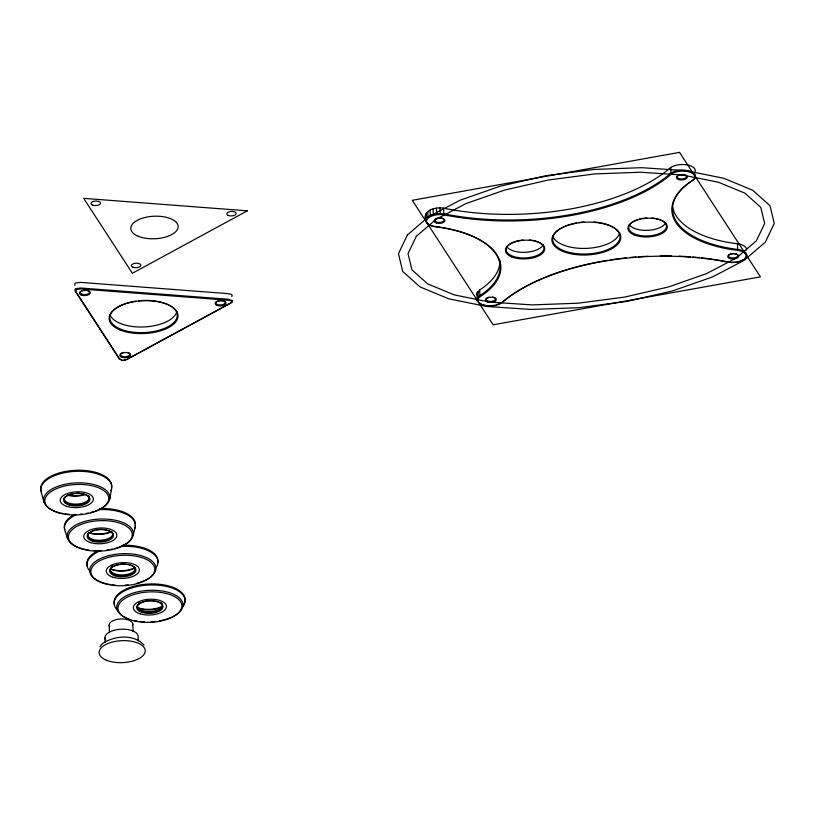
<?xml version="1.0" encoding="UTF-8"?>
<svg xmlns="http://www.w3.org/2000/svg" width="815" height="815" viewBox="0 0 815 815"><rect width="100%" height="100%" fill="white"/><g stroke="black" fill="none" stroke-linecap="round" stroke-linejoin="round"><path stroke-width="1.22" d="M476.948 294.816L476.989 293.105L479.791 289.896A94.734 45.059 -2.6 0 0 499.829 260.199M494.787 305.248C488.908 306.063 480.524 306.338 477.203 300.44L477.244 298.728L480.045 295.519A94.734 45.059 -2.6 0 0 435.21 226.519L432.979 226.091M109.719 499.045L111.604 488.664M133.232 535.231L135.209 526.938M431.981 225.887L429.261 224.869L426.051 221.965C421.233 210.606 435.088 206.684 443.513 208.171A172.688 82.132 -2.6 0 0 670.765 167.432A13.743 6.53 -2.6 0 1 686.953 164.885A13.743 6.53 -2.6 0 1 695.144 171.537M425.776 220.274C428.578 213.673 437.594 213.438 443.768 213.785A172.688 82.132 -2.6 0 0 671.02 173.045A13.743 6.53 -2.6 0 1 690.183 171.232A13.743 6.53 -2.6 0 1 692.76 180.268A94.734 45.059 -2.6 0 0 737.677 249.4A13.743 6.53 -2.6 0 1 746.876 255.39A13.743 6.53 -2.6 0 1 737.127 261.86M231.725 296.487L232.285 295.692L231.409 294.358L228.169 293.645L80.502 282.377L75.55 283.019L74.776 283.681L74.888 285.423M231.368 302.599L231.847 301.917L231.144 300.847L228.251 300.226L80.665 288.958L76.365 289.478L75.866 291.566L119.764 359.14L122.586 360.627L126.6 359.66L230.278 303.343L231.98 302.11L232.428 300.582L228.424 299.268L80.756 288.001L75.805 288.642L75.031 289.294L75.143 291.047L119.072 358.651L122.393 360.342L125.52 359.924M99.888 646.845L101.987 644.125M102.303 643.769C113.927 635.506 133.925 633.754 144.072 645.093M127.059 359.262L128.709 358.366M129.544 357.907L230.798 302.915M495.938 305.075L501.622 302.844A172.688 82.132 -2.6 0 1 607.715 260.321M67.563 538.542L64.854 530.484A35.524 16.901 -2.6 0 1 76.203 514.734M44.061 502.356L41.249 492.209A35.524 16.901 -2.6 0 1 77.466 471.294A35.524 16.901 -2.6 0 1 110.84 490.875M425.522 214.651L425.797 216.342M672.579 206.847A94.734 45.059 -2.6 0 0 737.422 243.777L737.677 249.4M670.765 167.432L671.02 173.045M479.628 289.997L479.882 295.621M477.957 291.434L478.211 297.047M476.989 293.105L477.203 300.44M443.513 208.171L443.768 213.785M439.988 207.978L440.243 213.601M436.412 208.233L436.667 213.856M433.03 208.915L433.285 214.539M430.076 209.985L430.33 215.598M427.743 211.36L427.997 216.984M426.194 212.949L426.449 218.573M138.295 640.875L138.081 636.25A16.575 7.885 -2.6 0 0 118.837 629.394A16.575 7.885 -2.6 0 0 105.675 639.928M132.784 624.005L133.13 631.493M109.129 625.197L109.475 632.684M104.972 637.921L105.176 642.546M610.201 259.934A172.688 82.132 -2.6 0 1 626.358 257.856M629.964 257.489A172.688 82.132 -2.6 0 1 635.995 256.97M638.41 256.786A172.688 82.132 -2.6 0 1 648.088 256.226M660.221 255.89A172.688 82.132 -2.6 0 1 671.356 255.941M678.997 256.175A172.688 82.132 -2.6 0 1 690.325 256.837M692.821 257.031A172.688 82.132 -2.6 0 1 699.025 257.601M701.491 257.856A172.688 82.132 -2.6 0 1 707.603 258.579M708.806 258.742A172.688 82.132 -2.6 0 1 727.663 261.849M735.976 262.043A13.743 6.53 -2.6 0 1 728.875 262.104M737.422 243.787A13.743 6.53 -2.6 0 1 746.611 249.991M684.732 174.828A4.737 2.251 -2.6 0 1 683.948 178.648A4.737 2.251 -2.6 0 1 677.082 176.947A4.737 2.251 -2.6 0 1 683.673 174.573M492.698 297.037A4.737 2.251 -2.6 0 1 494.552 300.44A4.737 2.251 -2.6 0 1 487.044 300.664A4.737 2.251 -2.6 0 1 489.071 297.149M440.966 217.962A4.737 2.251 -2.6 0 1 443.207 221.415A4.737 2.251 -2.6 0 1 435.465 221.486A4.737 2.251 -2.6 0 1 438.511 217.982M501.123 303.272A173.31 82.427 -2.6 0 1 729.099 262.399M729.109 262.389A13.02 6.194 -2.6 0 0 744.91 258.63A13.02 6.194 -2.6 0 0 740.305 250.918L737.412 250.348A95.406 45.375 -2.6 0 1 692.2 180.736L693.799 179.351A13.02 6.194 -2.6 0 0 688.471 171.761A13.02 6.194 -2.6 0 0 671.601 173.87A173.31 82.427 -2.6 0 1 443.594 214.732A13.02 6.194 -2.6 0 0 427.783 218.501A13.02 6.194 -2.6 0 0 432.398 226.213L435.485 226.815A95.437 45.396 -2.6 0 1 480.646 296.324L478.904 297.781A13.02 6.194 -2.6 0 0 484.232 305.37A13.02 6.194 -2.6 0 0 501.103 303.272M619.624 232.733A33.751 16.056 -2.6 0 1 587.146 248.341A33.751 16.056 -2.6 0 1 552.794 236.095M594.003 222.026A33.751 16.056 -2.6 0 1 614.551 245.743A33.751 16.056 -2.6 0 1 559.334 248.524A33.751 16.056 -2.6 0 1 576.551 222.913M578.986 222.526A33.751 16.056 -2.6 0 1 583.988 221.996M665.774 222.75A18.949 9.016 -2.6 0 1 647.945 230.329A18.949 9.016 -2.6 0 1 629.211 224.583M543.228 244.714A18.949 9.016 -2.6 0 1 525.4 252.304A18.949 9.016 -2.6 0 1 506.675 246.558M656.523 218.695A18.949 9.016 -2.6 0 1 662.473 232.01A18.949 9.016 -2.6 0 1 633.489 233.467A18.949 9.016 -2.6 0 1 637.605 219.653M638.675 219.317A18.949 9.016 -2.6 0 1 640.936 218.746M642.108 218.522A18.949 9.016 -2.6 0 1 646.988 217.962M651.898 218.023A18.949 9.016 -2.6 0 1 655.423 218.471M535.058 240.924A18.949 9.016 -2.6 0 1 537.37 255.339A18.949 9.016 -2.6 0 1 507.633 253.078A18.949 9.016 -2.6 0 1 523.21 240.018M529.363 239.997A18.949 9.016 -2.6 0 1 533.988 240.659M218.053 300.888A4.737 2.251 -2.6 0 1 225.256 302.284A4.737 2.251 -2.6 0 1 219.082 304.912A4.737 2.251 -2.6 0 1 217.106 301.295M127.456 352.426A4.737 2.251 -2.6 0 1 128.668 355.911A4.737 2.251 -2.6 0 1 121.201 355.819A4.737 2.251 -2.6 0 1 123.849 352.375M176.845 311.31A33.751 16.056 -2.6 0 1 144.367 326.927A33.751 16.056 -2.6 0 1 110.015 314.682M138.703 300.796A33.751 16.056 -2.6 0 1 175.174 320.988A33.751 16.056 -2.6 0 1 118.144 327.987A33.751 16.056 -2.6 0 1 136.207 301.102M64.813 529.434A35.524 16.901 -2.6 0 1 73.941 514.805M99.858 508.55A35.524 16.901 -2.6 0 1 135.158 525.889M98.747 509.64A35.524 16.901 -2.6 0 1 134.444 529.139M112.613 532.908A12.551 5.97 -2.6 0 1 99.817 540.294A12.551 5.97 -2.6 0 1 88.02 533.377M111.665 531.451A12.551 5.97 -2.6 0 1 112.246 532.154M107.6 530.239A12.551 5.97 -2.6 0 1 109.047 539.316A12.551 5.97 -2.6 0 1 89.925 539.082A12.551 5.97 -2.6 0 1 95.111 530.086M96.649 529.76A12.551 5.97 -2.6 0 1 106.205 529.872M110.382 532.236A16.575 7.885 -2.6 0 1 88.55 532.664M111.085 531.614A17.767 8.445 -2.6 0 1 89.487 532.694M88.57 550.013A33.16 15.77 -2.6 0 1 73.136 526.724A33.16 15.77 -2.6 0 1 125.418 523.678A33.16 15.77 -2.6 0 1 114.895 548.475M112.918 548.974A33.16 15.77 -2.6 0 1 110.891 549.402M108.813 549.779A33.16 15.77 -2.6 0 1 106.704 550.084M101.325 550.563A33.16 15.77 -2.6 0 1 93.776 550.533M41.198 491.17A35.524 16.901 -2.6 0 1 75.092 470.337A35.524 16.901 -2.6 0 1 111.553 487.625M88.733 495.968A12.551 5.97 -2.6 0 1 77.13 504.088A12.551 5.97 -2.6 0 1 64.507 497.191M85.351 494.511A12.551 5.97 -2.6 0 1 84.291 503.68A12.551 5.97 -2.6 0 1 65.577 502.254A12.551 5.97 -2.6 0 1 73.136 493.574M76.365 493.207A12.551 5.97 -2.6 0 1 79.626 493.248M81.194 493.421A12.551 5.97 -2.6 0 1 84.088 494.053M85.015 494.634A16.575 7.885 -2.6 0 1 68.46 495.469M83.548 494.644A17.767 8.445 -2.6 0 1 67.849 494.95M59.852 512.818A33.16 15.77 -2.6 0 1 50.999 489.621A33.16 15.77 -2.6 0 1 101.111 487.095A33.16 15.77 -2.6 0 1 95.437 511.025M94.224 511.443A33.16 15.77 -2.6 0 1 90.404 512.543M88.397 513.012A33.16 15.77 -2.6 0 1 86.349 513.419M82.121 514.031A33.16 15.77 -2.6 0 1 79.972 514.245M69.204 514.275A33.16 15.77 -2.6 0 1 65.057 513.827M63.061 513.501A33.16 15.77 -2.6 0 1 61.115 513.114M87.409 566.16A35.524 16.901 -2.6 0 1 98.758 550.42M122.464 545.276A35.524 16.901 -2.6 0 1 157.764 562.615M121.343 546.366A35.524 16.901 -2.6 0 1 156.215 567.311M90.139 571.335A35.524 16.901 -2.6 0 1 99.98 550.94M135.117 567.546A12.551 5.97 -2.6 0 1 123.962 574.86A12.551 5.97 -2.6 0 1 110.208 569.583M111.013 567.26A12.551 5.97 -2.6 0 1 112.552 565.824M128.709 564.52A12.551 5.97 -2.6 0 1 131.938 573.76A12.551 5.97 -2.6 0 1 112.134 573.516A12.551 5.97 -2.6 0 1 119.163 564.398M120.752 564.163A12.551 5.97 -2.6 0 1 125.653 564.072M134.567 568.198A16.575 7.885 -2.6 0 1 111.156 569.379M133.691 568.33A17.767 8.445 -2.6 0 1 110.3 568.778M105.869 583.642A33.16 15.77 -2.6 0 1 98.279 559.701A33.16 15.77 -2.6 0 1 149.573 559.253A33.16 15.77 -2.6 0 1 136.421 583.377M128.149 584.854A33.16 15.77 -2.6 0 1 124.909 585.15M115.221 585.109A33.16 15.77 -2.6 0 1 112.093 584.793M110.076 584.498A33.16 15.77 -2.6 0 1 107.132 583.937M114.579 604.852A35.524 16.901 -2.6 0 1 153.108 583.927A35.524 16.901 -2.6 0 1 182.815 605.677M118.705 611.291A35.524 16.901 -2.6 0 1 146.965 585.15A35.524 16.901 -2.6 0 1 182.866 606.717M162.185 604.149A12.551 5.97 -2.6 0 1 151.04 611.464A12.551 5.97 -2.6 0 1 137.277 606.187M137.338 605.402A12.551 5.97 -2.6 0 1 137.603 604.628M138.754 603.131A12.551 5.97 -2.6 0 1 139.62 602.428M161.238 602.692A12.551 5.97 -2.6 0 1 161.818 603.406M155.777 601.124A12.551 5.97 -2.6 0 1 159.007 610.364A12.551 5.97 -2.6 0 1 139.202 610.119A12.551 5.97 -2.6 0 1 146.231 601.012M147.831 600.777A12.551 5.97 -2.6 0 1 154.29 600.849M161.727 606.89A16.575 7.885 -2.6 0 1 138.316 608.072M162.552 606.207A17.767 8.445 -2.6 0 1 137.46 607.47M130.522 619.583A33.16 15.77 -2.6 0 1 124.4 596.865A33.16 15.77 -2.6 0 1 172.851 593.911A33.16 15.77 -2.6 0 1 171.934 617.057M170.834 617.546A33.16 15.77 -2.6 0 1 159.434 620.847M155.217 621.458A33.16 15.77 -2.6 0 1 150.897 621.814M144.418 621.835A33.16 15.77 -2.6 0 1 140.2 621.519M137.144 621.101A33.16 15.77 -2.6 0 1 134.2 620.541M109.638 626.633A11.838 5.634 -2.6 0 1 120.579 618.982A11.838 5.634 -2.6 0 1 132.478 625.482M407.388 235.015L398.454 253.689L402.732 271.487L420.061 286.941L448.861 298.861L486.779 306.481L531.105 309.456L578.925 307.693L627.143 301.356L672.681 290.884L712.575 276.917L744.187 260.331L765.316 242.126L774.25 223.442L769.971 205.645L752.642 190.19L723.832 178.281L685.914 170.651L641.599 167.686L593.778 169.449L545.551 175.775L500.023 186.258L460.129 200.215L428.517 216.8L407.388 235.015M416.292 236.37L408.04 253.618L411.942 269.836L427.732 283.926L454.332 294.918L489.927 302.08L532.093 304.912L577.957 303.211L624.392 297.118L668.239 287.033L706.503 273.636L736.577 257.856L756.412 240.761L764.664 223.514L760.762 207.295L744.971 193.206L718.372 182.214L682.776 175.052L640.61 172.23L594.746 173.921L548.312 180.023L504.465 190.109L466.2 203.495L436.127 219.276L416.292 236.37M247.322 210.83L132.366 273.269L83.69 198.351L247.322 210.83M679.557 152.385L412.288 200.307L493.167 324.788L760.446 276.866L679.557 152.385M228.231 215.435A4.737 2.251 -2.6 0 0 236.075 214.029A4.737 2.251 -2.6 0 0 230.105 211.564A4.737 2.251 -2.6 0 0 228.231 215.435M138.275 236.279A23.686 11.267 -2.6 0 0 177.507 229.239A23.686 11.267 -2.6 0 0 147.607 216.933A23.686 11.267 -2.6 0 0 138.275 236.279M92.533 205.085A4.737 2.251 -2.6 0 0 100.377 203.679A4.737 2.251 -2.6 0 0 94.397 201.213A4.737 2.251 -2.6 0 0 92.533 205.085M132.896 267.208A4.737 2.251 -2.6 0 0 140.751 265.802A4.737 2.251 -2.6 0 0 134.77 263.337A4.737 2.251 -2.6 0 0 132.896 267.208M730.566 257.713A4.737 2.251 -2.6 0 0 737.881 255.696A4.737 2.251 -2.6 0 0 731.024 253.801A4.737 2.251 -2.6 0 0 730.566 257.713M730.209 258.64A5.45 2.598 -2.6 0 0 738.624 256.307A5.45 2.598 -2.6 0 0 730.729 254.127A5.45 2.598 -2.6 0 0 730.209 258.64M678.467 179.494A5.45 2.598 -2.6 0 0 687.228 177.507A5.45 2.598 -2.6 0 0 679.812 174.991A5.45 2.598 -2.6 0 0 678.467 179.494M487.492 301.968A5.45 2.598 -2.6 0 0 496.254 299.981A5.45 2.598 -2.6 0 0 488.837 297.465A5.45 2.598 -2.6 0 0 487.492 301.968M436.534 223.055A5.45 2.598 -2.6 0 0 444.959 220.733A5.45 2.598 -2.6 0 0 437.054 218.542A5.45 2.598 -2.6 0 0 436.534 223.055M511.637 256.847A19.662 9.352 -2.6 0 0 544.216 251.01A19.662 9.352 -2.6 0 0 519.389 240.792A19.662 9.352 -2.6 0 0 511.637 256.847M634.182 234.883A19.662 9.352 -2.6 0 0 666.752 229.046A19.662 9.352 -2.6 0 0 641.925 218.828A19.662 9.352 -2.6 0 0 634.182 234.883M562.788 251.366A34.464 16.392 -2.6 0 0 619.879 241.128A34.464 16.392 -2.6 0 0 576.378 223.218A34.464 16.392 -2.6 0 0 562.788 251.366M81.612 294.123A4.737 2.251 -2.6 0 0 89.467 292.717A4.737 2.251 -2.6 0 0 83.487 290.252A4.737 2.251 -2.6 0 0 81.612 294.123M121.517 357.143A5.45 2.598 -2.6 0 0 130.553 355.523A5.45 2.598 -2.6 0 0 123.666 352.681A5.45 2.598 -2.6 0 0 121.517 357.143M81.154 295.01A5.45 2.598 -2.6 0 0 90.19 293.39A5.45 2.598 -2.6 0 0 83.303 290.558A5.45 2.598 -2.6 0 0 81.154 295.01M216.851 305.36A5.45 2.598 -2.6 0 0 225.887 303.74A5.45 2.598 -2.6 0 0 219.001 300.908A5.45 2.598 -2.6 0 0 216.851 305.36M120.009 329.943A34.464 16.392 -2.6 0 0 177.11 319.704A34.464 16.392 -2.6 0 0 133.599 301.795A34.464 16.392 -2.6 0 0 120.009 329.943M90.648 542.617A16.575 7.885 -2.6 0 0 116.79 536.066A16.575 7.885 -2.6 0 0 93.481 528.925A16.575 7.885 -2.6 0 0 90.648 542.617M92.645 541.221A13.142 6.255 -2.6 0 0 113.377 536.025A13.142 6.255 -2.6 0 0 94.897 530.361A13.142 6.255 -2.6 0 0 92.645 541.221M81.683 548.892A31.968 15.21 -2.6 0 0 132.101 536.26A31.968 15.21 -2.6 0 0 87.144 522.466A31.968 15.21 -2.6 0 0 81.683 548.892M67.136 506.441A16.575 7.885 -2.6 0 0 93.277 499.89A16.575 7.885 -2.6 0 0 69.968 492.739A16.575 7.885 -2.6 0 0 67.136 506.441M69.143 505.035A13.142 6.255 -2.6 0 0 89.864 499.85A13.142 6.255 -2.6 0 0 71.384 494.175A13.142 6.255 -2.6 0 0 69.143 505.035M58.171 512.706A31.968 15.21 -2.6 0 0 108.589 500.074A31.968 15.21 -2.6 0 0 63.631 486.28A31.968 15.21 -2.6 0 0 58.171 512.706M113.163 577.264A16.575 7.885 -2.6 0 0 139.304 570.714A16.575 7.885 -2.6 0 0 115.985 563.562A16.575 7.885 -2.6 0 0 113.163 577.264M115.16 575.869A13.142 6.255 -2.6 0 0 135.881 570.673A13.142 6.255 -2.6 0 0 117.401 564.999A13.142 6.255 -2.6 0 0 115.16 575.869M104.188 583.53A31.968 15.21 -2.6 0 0 154.606 570.897A31.968 15.21 -2.6 0 0 109.648 557.103A31.968 15.21 -2.6 0 0 104.188 583.53M140.231 613.868A16.575 7.885 -2.6 0 0 166.372 607.318A16.575 7.885 -2.6 0 0 143.063 600.166A16.575 7.885 -2.6 0 0 140.231 613.868M142.228 612.473A13.142 6.255 -2.6 0 0 162.959 607.277A13.142 6.255 -2.6 0 0 144.469 601.602A13.142 6.255 -2.6 0 0 142.228 612.473M131.256 620.134A31.968 15.21 -2.6 0 0 181.674 607.501A31.968 15.21 -2.6 0 0 136.716 593.717A31.968 15.21 -2.6 0 0 131.256 620.134M106.408 660.221A23.095 10.982 -2.6 0 0 144.652 653.365A23.095 10.982 -2.6 0 0 115.506 641.364A23.095 10.982 -2.6 0 0 106.408 660.221"/></g></svg>
